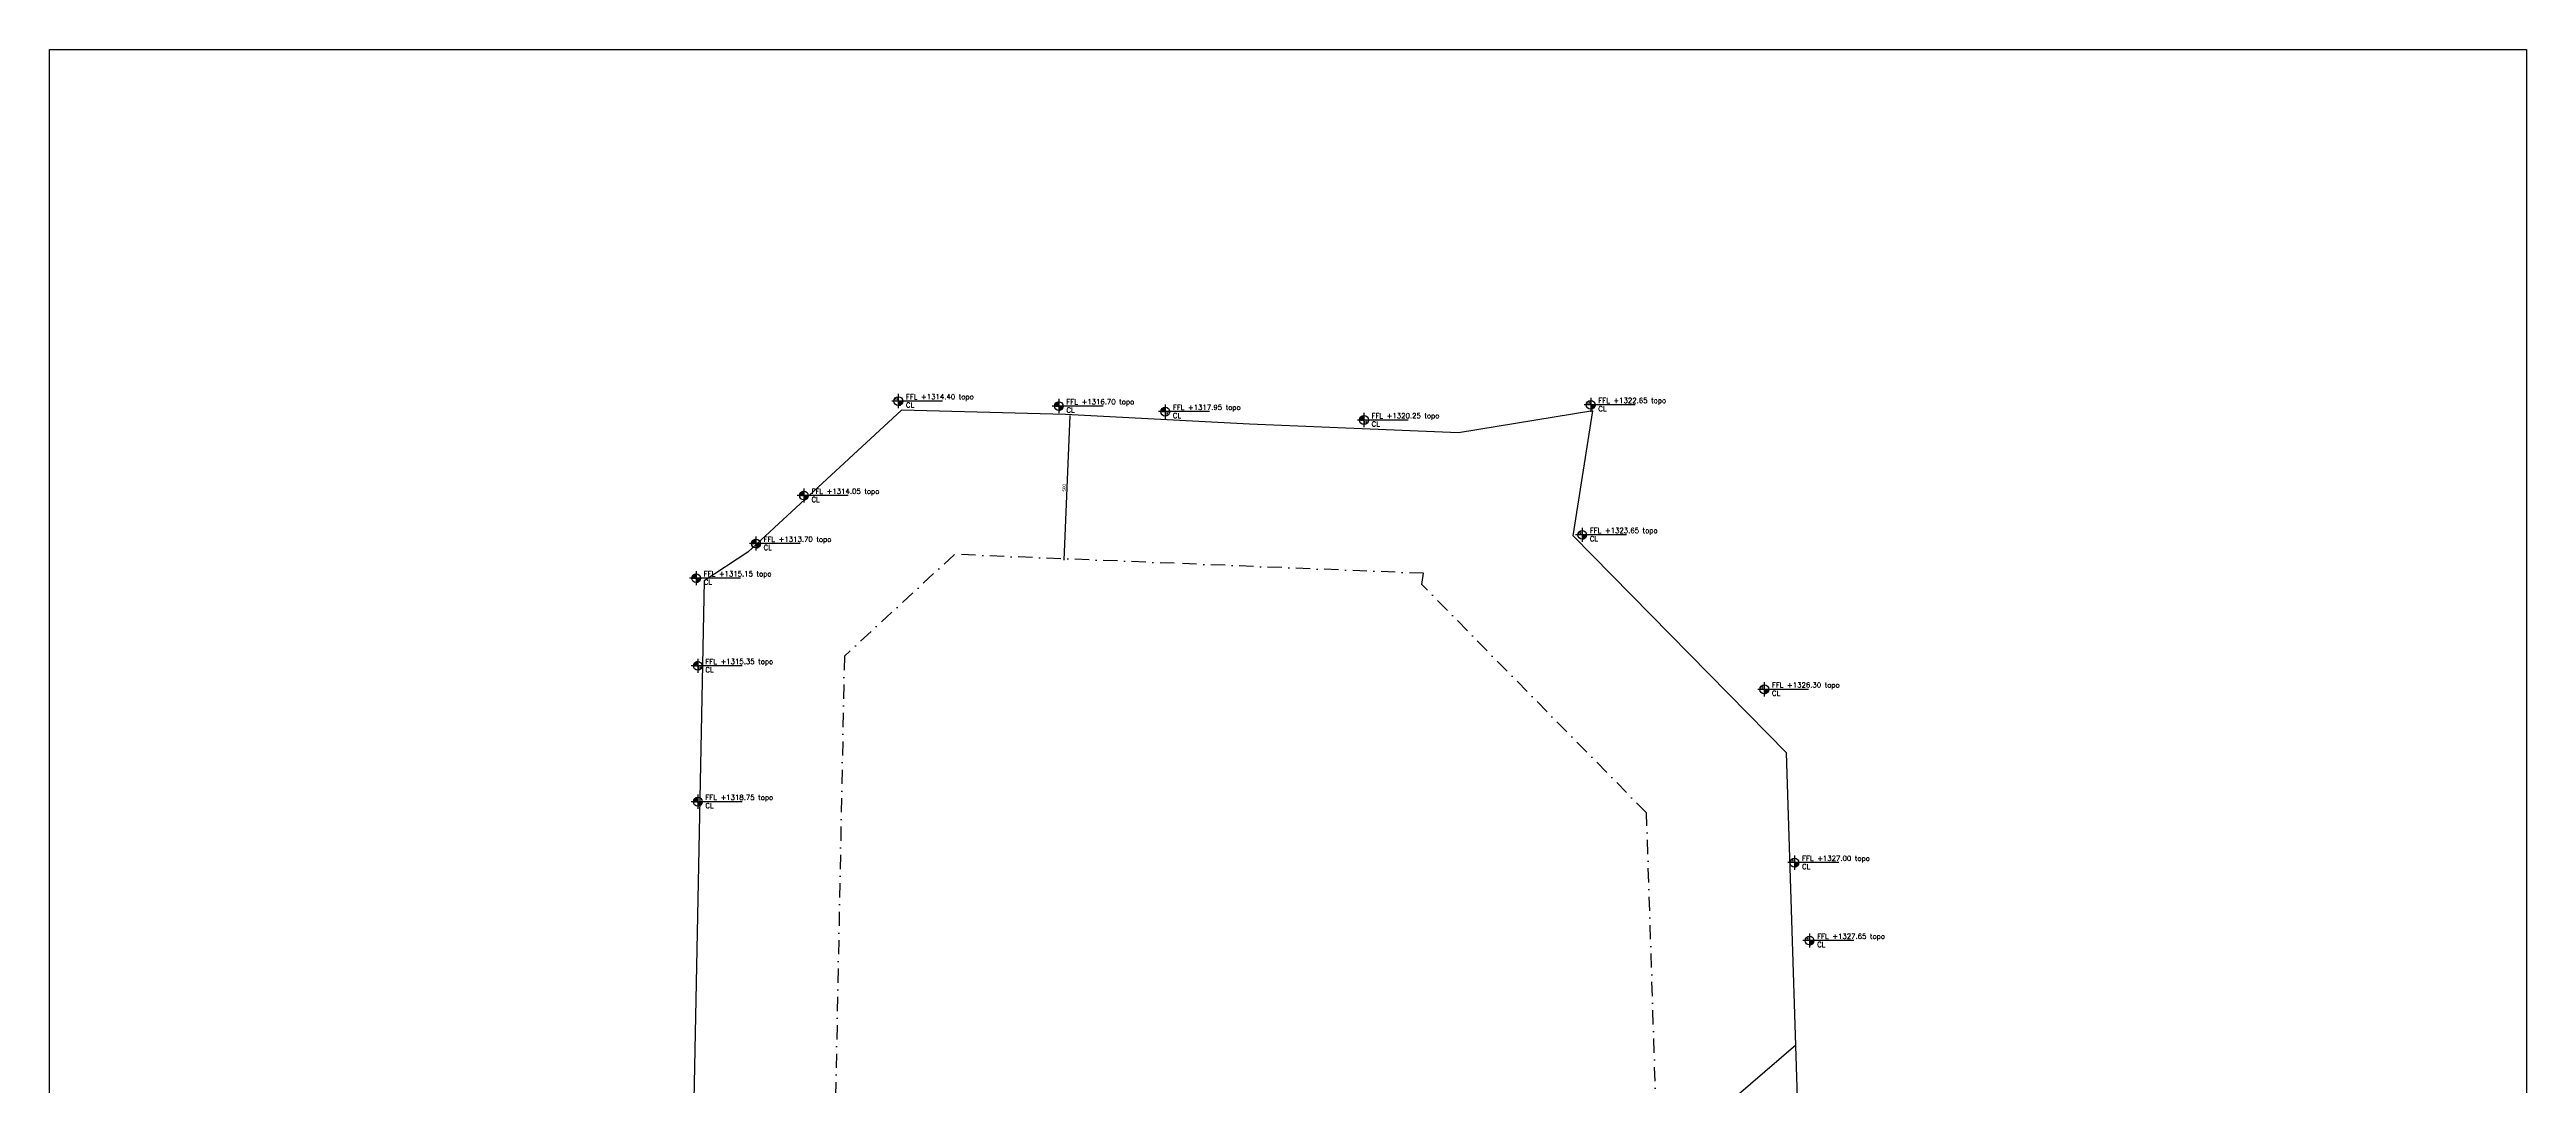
# Model space of a CAD drawing. Header units: centimetres. Extents: x 96271 to 179142, y 9855 to 112216.
# Drawn here: x 134779 to 143514, y 104840 to 108491 of the extents above; entities that cross this region are included whole.
import ezdxf

# ---------------------------------------------------------------- set-up
doc = ezdxf.new("R2010")
doc.units = ezdxf.units.CM
doc.header["$LTSCALE"] = 100
doc.header["$MEASUREMENT"] = 0
doc.header["$PDSIZE"] = 0.2
doc.linetypes.add('DASHDOT', pattern=[1, 0.5, -0.25, 0, -0.25])
doc.layers.get('0').update_dxf_attribs({"linetype": 'CONTINUOUS'})
doc.layers.get('DEFPOINTS').update_dxf_attribs({"linetype": 'CONTINUOUS'})
for name, color, linetype in [('A-Dim', 2, 'CONTINUOUS'), ('A-Otln-Lot Limit', 4, 'CONTINUOUS'), ('A-Setback', 3, 'DASHDOT'), ('plan-elevation level', 7, 'CONTINUOUS')]:
    doc.layers.add(name, color=color, linetype=linetype)
doc.styles.add('ROMAND', font='romand.shx', dxfattribs={"height": 10})
doc.styles.get("Standard").update_dxf_attribs({"font": 'arial.ttf'})
doc.dimstyles.new('1-50', dxfattribs={"dimtxt": 11.25, "dimasz": 5, "dimexe": 5, "dimexo": 5, "dimgap": 5, "dimtad": 1, "dimdec": 1, "dimrnd": 0.5, "dimzin": 12, "dimdsep": 46, "dimtxsty": 'Standard', "dimblk": 'ARCHTICK', "dimcen": 0.09, "dimdle": 5, "dimadec": 0, "dimazin": 3, "dimtfac": 1, "dimtdec": 1, "dimtix": 1, "dimtofl": 0, "dimtmove": 1, "dimatfit": 3, "dimfxl": 5, "dimtolj": 1, "dimtzin": 0, "dimarcsym": 0})
pattern_1 = [(90, (894916.29, -703049.082), (14.2875, 7.14375), [0, -14.2875])]

# ---------------------------------------------------------------- blocks, each defined once
blk = doc.blocks.new('_ArchTick')
at = {"color": 0, "linetype": 'ByBlock', "const_width": 0.15}
blk.add_lwpolyline([(-0.5, -0.5), (0.5, 0.5)], dxfattribs=at)
blk = doc.blocks.new('*D207')
at = {"layer": 'A-Dim', "color": 0, "lineweight": -2, "transparency": 16777216}
blk.add_line((138357.6, 106691.1), (138378.2, 107200.7), dxfattribs=at)
at = {"layer": 'DEFPOINTS', "color": 0, "transparency": 16777216}
for p in [(138378, 107195.7), (138378, 107195.7), (138357.8, 106696.1)]:
    blk.add_point(p, dxfattribs=at)
at = {"layer": 'A-Dim', "color": 0, "lineweight": -2, "transparency": 16777216, "xscale": 5, "yscale": 5, "zscale": 5}
for p, rotation in [((138378, 107195.7), 87.68960325935225), ((138357.8, 106696.1), 267.6896032593523)]:
    blk.add_blockref('_ArchTick', p, dxfattribs=dict(at, rotation=rotation))
at = {"layer": 'A-Dim', "color": 0, "transparency": 16777216, "insert": (138357.2, 106946.3), "char_height": 11.25, "attachment_point": 5, "rotation": 87.6896}
blk.add_mtext('\\A1;500', dxfattribs=at)
blk = doc.blocks.new('CL-FFL-PLAN')
at = {"layer": 'plan-elevation level'}
h = blk.add_hatch(dxfattribs=at)
h.set_pattern_fill('DOTS', color=232, scale=9, angle=90, style=0)
h.set_pattern_definition(pattern_1)
h.paths.add_polyline_path([(-1229, 207), (-1229, 50), (-1385, 50, -0.414214)])
h = blk.add_hatch(dxfattribs=at)
h.set_pattern_fill('DOTS', color=232, scale=9, angle=90, style=0)
h.set_pattern_definition(pattern_1)
h.paths.add_polyline_path([(-1229, 50), (-1072, 50, -0.414214), (-1229, -106)])
at = {"layer": 'plan-elevation level', "color": 7, "ltscale": 111}
for p, q in [((337, 50), (-1463, 50)), ((-1229, 301), (-1229, -200))]:
    blk.add_line(p, q, dxfattribs=at)
blk.add_circle((-1229, 50), 156, dxfattribs=at)
at = {"layer": 'plan-elevation level', "color": 111, "ltscale": 111, "style": 'ROMAND'}
for s, p in [('CL', (-960, -180)), ('FFL', (-960, 110))]:
    blk.add_text(s, height=180, dxfattribs=at).set_placement(p)
for tag, p in [('FFL', (-424, 113)), ('CL', (-417, -180))]:
    blk.add_attdef(tag, p, '', height=180, dxfattribs=at)

msp = doc.modelspace()

# ---------------------------------------------------------------- linework, layer by layer
msp.add_lwpolyline([(134779.288, 108490.758), (143513.832, 108490.758), (143513.832, 28763.194), (134779.288, 28763.194)], close=True)
at = {"layer": 'A-Otln-Lot Limit'}
for points in [[(136965.712, 100479.123), (137206.535, 100394.564), (137669.865, 100351.712), (139880.741, 100855.19), (141068.865, 100851.94), (140904.471, 106012.018), (140151.894, 106776.773), (140222.083, 107217.518), (139747.22, 107140.456), (139010.375, 107171.007), (138361.687, 107204.5), (137783.533, 107219.682), (137242.113, 106719.747), (137087.264, 106618.541), (136965.712, 100479.08)], [(136990.416, 101730.376), (137332.339, 102401.262), (137605.16, 102859.262), (137930.306, 103190.211), (138759.66, 103824.578), (139709.858, 104268.237), (140223.586, 104503.277), (140567.126, 104664.487), (140937.177, 104983.113)]]:
    msp.add_lwpolyline(points, dxfattribs=at)
at = {"layer": 'A-Setback'}
msp.add_lwpolyline([(140559.009, 101153.336), (140410.95, 105800.674), (139618.405, 106606.045), (139624.608, 106644.996), (138745.22, 106680.475), (137970.463, 106711.734), (137582.107, 106353.135), (137469.619, 100671.512), (137649.878, 100654.841), (139847.419, 101155.283)], close=True, dxfattribs=at)

# ---------------------------------------------------------------- block references
at = {"layer": 'plan-elevation level'}
ref = msp.add_blockref('CL-FFL-PLAN', (137895.131, 107246.946), dxfattribs=dict(at, xscale=0.09982510700227937, yscale=0.09982510700227937, zscale=0.09982510700227937))
ref.add_attrib('FFL', '+1314.40 topo', (137852.808, 107258.178), dxfattribs={"layer": '0', "color": 111, "ltscale": 111, "height": 17.96852, "style": 'ROMAND'})
ref = msp.add_blockref('CL-FFL-PLAN', (140336.69, 107233.919), dxfattribs=dict(at, xscale=0.09982510700227937, yscale=0.09982510700227937, zscale=0.09982510700227937))
ref.add_attrib('FFL', '+1322.65 topo', (140294.368, 107245.152), dxfattribs={"layer": '0', "color": 111, "ltscale": 111, "height": 17.96852, "style": 'ROMAND'})
ref = msp.add_blockref('CL-FFL-PLAN', (138461.056, 107229.308), dxfattribs=dict(at, xscale=0.09982510700227937, yscale=0.09982510700227937, zscale=0.09982510700227937))
ref.add_attrib('FFL', '+1316.70 topo', (138418.733, 107240.541), dxfattribs={"layer": '0', "color": 111, "ltscale": 111, "height": 17.96852, "style": 'ROMAND'})
ref = msp.add_blockref('CL-FFL-PLAN', (138836.429, 107209.833), dxfattribs=dict(at, xscale=0.09982510700227937, yscale=0.09982510700227937, zscale=0.09982510700227937))
ref.add_attrib('FFL', '+1317.95 topo', (138794.106, 107221.066), dxfattribs={"layer": '0', "color": 111, "ltscale": 111, "height": 17.96852, "style": 'ROMAND'})
ref = msp.add_blockref('CL-FFL-PLAN', (139537.152, 107180.164), dxfattribs=dict(at, xscale=0.09982510700227937, yscale=0.09982510700227937, zscale=0.09982510700227937))
ref.add_attrib('FFL', '+1320.25 topo', (139494.829, 107191.397), dxfattribs={"layer": '0', "color": 111, "ltscale": 111, "height": 17.96852, "style": 'ROMAND'})
ref = msp.add_blockref('CL-FFL-PLAN', (137562.189, 106914.004), dxfattribs=dict(at, xscale=0.09982510700227937, yscale=0.09982510700227937, zscale=0.09982510700227937))
ref.add_attrib('FFL', '+1314.05 topo', (137519.866, 106925.236), dxfattribs={"layer": '0', "color": 111, "ltscale": 111, "height": 17.96852, "style": 'ROMAND'})
ref = msp.add_blockref('CL-FFL-PLAN', (137393.091, 106744.906), dxfattribs=dict(at, xscale=0.09982510700227937, yscale=0.09982510700227937, zscale=0.09982510700227937))
ref.add_attrib('FFL', '+1313.70 topo', (137350.768, 106756.139), dxfattribs={"layer": '0', "color": 111, "ltscale": 111, "height": 17.96852, "style": 'ROMAND'})
ref = msp.add_blockref('CL-FFL-PLAN', (140306.696, 106775.771), dxfattribs=dict(at, xscale=0.09982510700227937, yscale=0.09982510700227937, zscale=0.09982510700227937))
ref.add_attrib('FFL', '+1323.65 topo', (140264.373, 106787.003), dxfattribs={"layer": '0', "color": 111, "ltscale": 111, "height": 17.96852, "style": 'ROMAND'})
ref = msp.add_blockref('CL-FFL-PLAN', (137182.038, 106623.054), dxfattribs=dict(at, xscale=0.09982510700227937, yscale=0.09982510700227937, zscale=0.09982510700227937))
ref.add_attrib('FFL', '+1315.15 topo', (137139.715, 106634.287), dxfattribs={"layer": '0', "color": 111, "ltscale": 111, "height": 17.96852, "style": 'ROMAND'})
ref = msp.add_blockref('CL-FFL-PLAN', (137187.863, 106314.049), dxfattribs=dict(at, xscale=0.09982510700227937, yscale=0.09982510700227937, zscale=0.09982510700227937))
ref.add_attrib('FFL', '+1315.35 topo', (137145.54, 106325.281), dxfattribs={"layer": '0', "color": 111, "ltscale": 111, "height": 17.96852, "style": 'ROMAND'})
ref = msp.add_blockref('CL-FFL-PLAN', (140948.878, 106231.162), dxfattribs=dict(at, xscale=0.09982510700227937, yscale=0.09982510700227937, zscale=0.09982510700227937))
ref.add_attrib('FFL', '+1326.30 topo', (140906.555, 106242.394), dxfattribs={"layer": '0', "color": 111, "ltscale": 111, "height": 17.96852, "style": 'ROMAND'})
ref = msp.add_blockref('CL-FFL-PLAN', (137187.863, 105835.202), dxfattribs=dict(at, xscale=0.09982510700227937, yscale=0.09982510700227937, zscale=0.09982510700227937))
ref.add_attrib('FFL', '+1318.75 topo', (137145.54, 105846.435), dxfattribs={"layer": '0', "color": 111, "ltscale": 111, "height": 17.96852, "style": 'ROMAND'})
ref = msp.add_blockref('CL-FFL-PLAN', (141055.104, 105620.434), dxfattribs=dict(at, xscale=0.09982510700227937, yscale=0.09982510700227937, zscale=0.09982510700227937))
ref.add_attrib('FFL', '+1327.00 topo', (141012.781, 105631.667), dxfattribs={"layer": '0', "color": 111, "ltscale": 111, "height": 17.96852, "style": 'ROMAND'})
ref = msp.add_blockref('CL-FFL-PLAN', (141108.423, 105345.792), dxfattribs=dict(at, xscale=0.09982510700227937, yscale=0.09982510700227937, zscale=0.09982510700227937))
ref.add_attrib('FFL', '+1327.65 topo', (141066.1, 105357.025), dxfattribs={"layer": '0', "color": 111, "ltscale": 111, "height": 17.96852, "style": 'ROMAND'})

# ---------------------------------------------------------------- dimensions: what is measured, and where the dimension line sits
at = {"layer": 'A-Dim'}
dim = msp.add_aligned_dim(p1=(138357.842, 106696.105), p2=(138377.998, 107195.698), distance=0, dimstyle='1-50', override={"dimse1": 1, "dimse2": 1}, dxfattribs=at)
dim.commit()
dim.dimension.update_dxf_attribs({"geometry": '*D207', "text_midpoint": (138357.185, 106946.334)})

doc.saveas('drawing.dxf')
